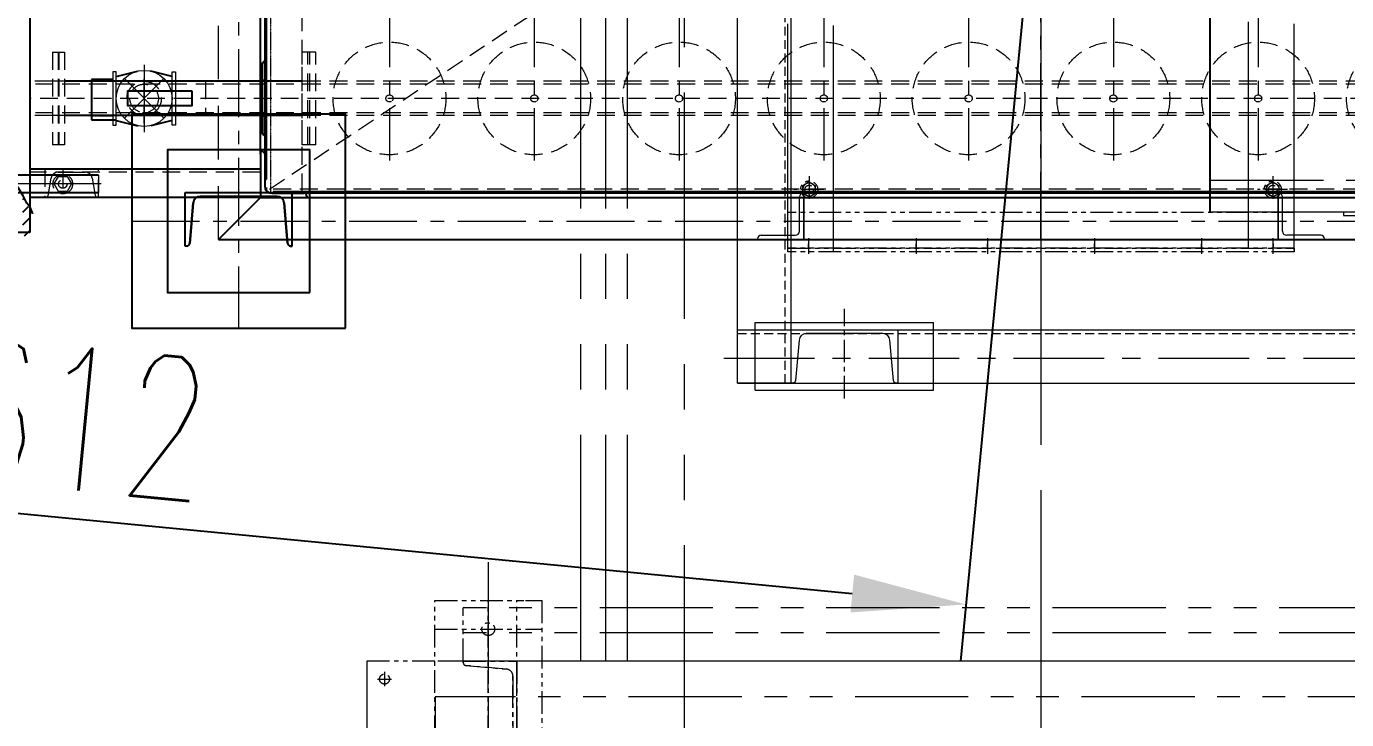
# Model space of a CAD drawing. Header units: millimetres. Extents: x -243837 to -5443, y 40 to 285140.
# Drawn here: x -144016 to -141239, y 17264 to 18722 of the extents above; entities that cross this region are included whole.
import ezdxf

# ---------------------------------------------------------------- set-up
doc = ezdxf.new("R2010")
doc.units = ezdxf.units.MM
for name, pattern in [('CENTER', [50.8, 31.75, -6.35, 6.35, -6.35]), ('CENTER2', [1.125, 0.75, -0.125, 0.125, -0.125]), ('CONTINOUS', [0]), ('HIDDEN', [0.375, 0.25, -0.125]), ('HIDDEN2', [0.1875, 0.125, -0.0625]), ('PHANTOM', [63.5, 31.75, -6.35, 6.35, -6.35, 6.35, -6.35]), ('PHANTOM2', [1.25, 0.625, -0.125, 0.125, -0.125, 0.125, -0.125])]:
    doc.linetypes.add(name, pattern=pattern)
for name, color, linetype, lineweight in [('2', 3, 'Continuous', 20), ('CEN', 1, 'CENTER', 9), ('HID', 2, 'HIDDEN', 5), ('HIDDEN', 2, 'HIDDEN', 0), ('OBJECT R', 3, 'Continuous', 25), ('PHA', 8, 'PHANTOM2', 0), ('PHANTAM', 21, 'PHANTOM', 0), ('R-OBJECT', 2, 'Continuous', 20)]:
    doc.layers.add(name, color=color, linetype=linetype, lineweight=lineweight)
for name, color, linetype in [('DWG', 7, 'Continuous'), ('HAT', 5, 'CONTINOUS'), ('object', 4, 'Continuous')]:
    doc.layers.add(name, color=color, linetype=linetype)
doc.styles.add('KA', font='romans.shx', dxfattribs={"width": 0.7})
doc.dimstyles.new('KAT', dxfattribs={"dimscale": 125, "dimtxt": 2.5, "dimasz": 2, "dimexe": 1, "dimexo": 0.06, "dimgap": 0.5, "dimtad": 1, "dimdec": 0, "dimzin": 0, "dimdsep": 46, "dimtxsty": 'KA', "dimcen": 1.5, "dimclrd": 1, "dimclre": 1, "dimclrt": 4, "dimadec": 0, "dimazin": 0, "dimtfac": 1, "dimtdec": 0, "dimtmove": 0, "dimatfit": 2, "dimfxl": 1.5, "dimtolj": 1, "dimtzin": 0, "dimarcsym": 0})

# ---------------------------------------------------------------- blocks, each defined once
blk = doc.blocks.new('65X6')
at = {"color": 7}
for p, q in [((0, 65), (2, 65)), ((0, 65), (0, 0)), ((6, 61), (6, 16)), ((0, 0), (65, 0)), ((16, 6), (61, 6)), ((65, 2), (65, 0))]:
    blk.add_line(p, q, dxfattribs=at)
for centre, radius, start, end in [((2, 61), 4, 0, 90), ((16, 16), 10, 180, 270), ((61, 2), 4, 0, 90)]:
    blk.add_arc(centre, radius, start, end, dxfattribs=at)
blk = doc.blocks.new('SOL')
for p, q in [((27.8, -27.8), (-27.8, 27.8)), ((27.8, 27.8), (-27.8, -27.8))]:
    blk.add_line(p, q)
for points in [[(-44.1, -37.5), (-39.1, -37.5), (-39.1, 37.5), (-44.1, 37.5)], [(44.1, -37.5), (39.1, -37.5), (39.1, 37.5), (44.1, 37.5)]]:
    blk.add_lwpolyline(points, close=True)
blk.add_circle((0, 0), 39.3)
at = {"layer": 'CEN', "linetype": 'CENTER2'}
blk.add_line((0, 47.2), (0, -47.2), dxfattribs=at)
at = {"layer": 'DWG'}
for p, q in [((-39.1, 30.8), (-9.4, 38.2)), ((39.1, 30.8), (9.4, 38.2)), ((-44.1, 26.6), (-73.8, 26.6)), ((-73.8, 26.6), (-73.8, -30)), ((-73.8, -30), (-39.1, -30)), ((-39.1, -30.8), (-9.4, -38.2)), ((39.1, -30.8), (9.4, -38.2))]:
    blk.add_line(p, q, dxfattribs=at)
blk.add_lwpolyline([(67.2, 10), (-23.4, 10), (-23.4, -10), (67.2, -10)], close=True, dxfattribs=at)
at = {"layer": 'HID'}
for p, q in [((-73.8, 24.1), (-44.1, 24.1)), ((-73.8, -24.2), (-44.1, -24.2))]:
    blk.add_line(p, q, dxfattribs=at)
blk = doc.blocks.new('CR')
at = {"layer": 'HID', "linetype": 'HIDDEN2'}
blk.add_circle((0, 0), 5, dxfattribs=at)
blk = doc.blocks.new('A$C007C4DB9')
at = {"layer": 'HAT'}
h = blk.add_hatch(dxfattribs=at)
h.set_pattern_fill('ANSI31', color=1, scale=100, style=0)
h.set_pattern_definition([(45, (-613.716, -688.452), (-8.83883, 8.83883), [])])
h.paths.add_polyline_path([(185.7, 226.2), (185.2, 225.9), (176.2, 220.8), (176.2, 138.1), (185.7, 138.1)])
h.paths.add_polyline_path([(395.3, 175), (391.4, 183.5), (385.9, 194.1), (385.7, 194.4), (385.7, 138.1), (395.3, 138.1)])
at = {"color": 8, "linetype": 'HIDDEN', "ltscale": 300}
blk.add_line((659.7, 132.6), (659.7, 1799.6), dxfattribs=at)
at = {"color": 8, "linetype": 'HIDDEN', "ltscale": 100}
for p, q in [((777.2, 200.1), (777.2, 1732.1)), ((1688.2, 841.1), (727.2, 200.1)), ((427.2, 395.6), (427.2, 265.6)), ((427.2, 395.6), (444.2, 395.6)), ((435.2, 395.6), (435.2, 265.6)), ((436.2, 395.6), (436.2, 265.6)), ((444.2, 395.6), (444.2, 265.6)), ((777.2, 265.6), (777.2, 395.6)), ((796.2, 395.6), (777.2, 395.6)), ((785.2, 265.6), (785.2, 395.6)), ((788.2, 265.6), (788.2, 395.6)), ((796.2, 265.6), (796.2, 395.6)), ((427.2, 354.8), (395.3, 354.8)), ((444.2, 354.8), (418.9, 354.8)), ((555.7, 295.6), (555.7, 365.7)), ((641.9, 354.8), (641.9, 306.5)), ((796.2, 354.8), (777.2, 354.8)), ((2828.2, 354.8), (792.2, 354.8)), ((2828.2, 350.6), (395.3, 350.6)), ((2909.7, 330.6), (395.3, 330.6)), ((2828.2, 310.6), (395.3, 310.6)), ((427.2, 306.5), (395.3, 306.5)), ((444.2, 306.5), (418.9, 306.5)), ((796.2, 306.5), (777.2, 306.5)), ((2828.2, 306.5), (792.2, 306.5)), ((444.2, 265.6), (427.2, 265.6)), ((796.2, 265.6), (777.2, 265.6)), ((718.7, 227.2), (395.3, 227.2)), ((441.6, 230.6), (441.6, 190.7)), ((491.6, 223.1), (491.6, 198.1)), ((2899.2, 203.3), (727.2, 203.3))]:
    blk.add_line(p, q, dxfattribs=at)
at = {"color": 3, "linetype": 'HIDDEN', "ltscale": 100}
for p in [(727.2, 1705.6), (2899.2, 200.1)]:
    blk.add_line(p, (727.2, 200.1), dxfattribs=at)
at = {"color": 3, "ltscale": 100}
for p, q in [((724.7, 252.6), (724.7, 1679.6)), ((753.7, 197.6), (2872.7, 197.6))]:
    blk.add_line(p, q, dxfattribs=at)
at = {"color": 1, "linetype": 'CENTER2'}
blk.add_line((495.6, 210.6), (75.5, 210.6), dxfattribs=at)
at = {"color": 7}
for p, q in [((1474.7, 144.6), (1474.7, 192.6)), ((1480.7, 132.6), (1480.7, 197.6)), ((1480.7, 197.6), (1480.7, 132.6)), ((2145.7, 197.6), (2145.7, 132.6)), ((2145.7, 132.6), (2145.7, 197.6)), ((2151.7, 144.6), (2151.7, 192.6)), ((1415.7, 132.6), (1415.7, 133.6)), ((1415.7, 132.6), (1480.7, 132.6)), ((1420.7, 138.6), (1468.7, 138.6)), ((1479.7, 132.6), (1480.7, 132.6)), ((2146.7, 132.6), (2145.7, 132.6)), ((2210.7, 132.6), (2145.7, 132.6)), ((2205.7, 138.6), (2157.7, 138.6)), ((2210.7, 132.6), (2210.7, 133.6))]:
    blk.add_line(p, q, dxfattribs=at)
at = {"color": 8, "linetype": 'HIDDEN', "ltscale": 100}
blk.add_lwpolyline([(425.3, 219, -0.36397), (435.2, 227.2), (454.1, 227.2), (472.9, 227.2, -0.36397), (482.8, 219), (487.2, 194.1, 0.36397), (490.1, 191.6), (491.6, 191.6), (491.6, 231.6), (454.1, 231.6), (416.6, 231.6), (416.6, 191.6), (418, 191.6, 0.36397), (420.9, 194.1)], format="xyb", close=True, dxfattribs=at)
blk.add_lwpolyline([(453.6, 210.6), (447.6, 200.2), (435.6, 200.2), (429.6, 210.6), (435.6, 221), (447.6, 221)], close=True, dxfattribs=at)
for centre, radius in [((899.7, 330.6), 79), ((1102.7, 330.6), 79), ((1305.7, 330.6), 79), ((1508.7, 330.6), 79), ((1711.7, 330.6), 79), ((1914.7, 330.6), 79), ((2117.7, 330.6), 79), ((2320.7, 330.6), 79), ((555.7, 330.6), 24.1), ((555.7, 330.6), 20), ((441.6, 210.6), 13.8), ((441.6, 210.6), 6)]:
    blk.add_circle(centre, radius, dxfattribs=at)
at = {"color": 7}
for centre, radius, start, end in [((1479.7, 192.6), 5, 90, 180), ((2146.7, 192.6), 5, 0, 90), ((1420.7, 133.6), 5, 90, 180), ((1468.7, 144.6), 6, 270, 0), ((2157.7, 144.6), 6, 180, 270), ((2205.7, 133.6), 5, 0, 90)]:
    blk.add_arc(centre, radius, start, end, dxfattribs=at)
at = {"layer": 'CEN', "color": 8, "ltscale": 3}
for p, q in [((688.2, 1923.6), (688.2, 8.6)), ((899.7, 1688.7), (899.7, 243.6)), ((1102.7, 1688.7), (1102.7, 243.6)), ((1305.7, 1688.7), (1305.7, 243.6)), ((1508.7, 1688.7), (1508.7, 243.6)), ((1711.7, 1688.7), (1711.7, 243.6)), ((1914.7, 1688.7), (1914.7, 243.6)), ((2117.7, 1688.7), (2117.7, 243.6)), ((538.2, 158.6), (3088.2, 158.6))]:
    blk.add_line(p, q, dxfattribs=at)
at = {"layer": 'CEN', "ltscale": 3}
blk.add_line((1813.2, 132.6), (1813.2, 1799.6), dxfattribs=at)
at = {"layer": 'DWG'}
for p, q in [((395.3, 1781.1), (395.3, 142.6)), ((727.2, 217.6), (727.2, 1714.6)), ((718.7, 252.6), (718.7, 1679.6)), ((721.7, 380.6), (724.7, 383.6)), ((721.7, 280.6), (721.7, 380.6)), ((724.7, 380.6), (721.7, 380.6)), ((724.7, 383.6), (724.7, 355.6)), ((777.2, 354.8), (444.2, 354.8)), ((727.2, 355.6), (721.7, 355.6)), ((777.2, 306.5), (444.2, 306.5)), ((727.2, 305.6), (721.7, 305.6)), ((724.7, 280.6), (724.7, 305.6)), ((721.7, 280.6), (724.7, 277.6)), ((724.7, 280.6), (721.7, 280.6)), ((491.6, 223.1), (285.7, 223.1)), ((718.7, 231.6), (395.3, 231.6)), ((724.7, 217.6), (727.2, 217.6)), ((491.6, 198.1), (285.7, 198.1)), ((718.7, 191.6), (395.3, 191.6)), ((718.7, 191.6), (659.7, 132.6)), ((753.7, 200.1), (2872.7, 200.1)), ((753.7, 197.6), (753.7, 200.1)), ((753.7, 191.6), (2872.7, 191.6)), ((395.3, 142.6), (176.2, 142.6)), ((659.7, 132.6), (2966.7, 132.6))]:
    blk.add_line(p, q, dxfattribs=at)
at = {"layer": 'DWG', "ltscale": 0.5}
for p, q in [((613.2, 123.6), (613.2, 198.6)), ((613.2, 198.6), (763.2, 198.6)), ((634.4, 193.2), (742, 193.2)), ((763.2, 123.6), (763.2, 198.6)), ((619.5, 127.3), (624.4, 184.1)), ((752, 184.1), (756.9, 127.3)), ((615.5, 123.6), (613.2, 123.6)), ((760.9, 123.6), (763.2, 123.6))]:
    blk.add_line(p, q, dxfattribs=at)
at = {"layer": 'DWG', "color": 8, "ltscale": 0.5}
blk.add_lwpolyline([(838.2, 8.6), (838.2, 308.6), (538.2, 308.6), (538.2, 8.6)], close=True, dxfattribs=at)
at = {"layer": 'DWG'}
blk.add_lwpolyline([(399.8, 168.8), (396, 177.9), (391.4, 183.5), (385.9, 194.1), (379.5, 204.6), (372.1, 214.7), (363.6, 224.2), (354, 232.6), (343, 239.6), (331.1, 245.2), (318.2, 249.5), (304.6, 252.4), (290.6, 253.9), (276.3, 254.1), (262, 253), (247.8, 250.6), (233.9, 247), (220.5, 242.5), (207.8, 237.2), (196, 231.6), (185.2, 225.9), (175.7, 220.5), (167.5, 215.5), (161, 211.4)], dxfattribs=at)
at = {"layer": 'DWG', "ltscale": 0.5}
blk.add_lwpolyline([(788.2, 58.6), (788.2, 258.6), (588.2, 258.6), (588.2, 58.6)], close=True, dxfattribs=at)
for centre, radius, start, end in [((634.4, 183.2), 10, 90, 175), ((742, 183.2), 10, 5, 90), ((615.5, 127.6), 4, 270, 355), ((760.9, 127.6), 4, 185, 270)]:
    blk.add_arc(centre, radius, start, end, dxfattribs=at)
at = {"layer": 'DWG'}
for points in [[(724.7, 383.6), (721.7, 380.6), (724.7, 380.6)], [(724.7, 277.6), (721.7, 280.6), (724.7, 280.6)]]:
    blk.add_solid(points, dxfattribs=at)
at = {"layer": 'HID', "color": 8}
blk.add_line((733.2, 200.1), (733.2, 1732.1), dxfattribs=at)
at = {"layer": 'object', "color": 8, "linetype": 'Continuous'}
for p, q in [((742, 193.2), (634.4, 193.2)), ((624.4, 184.1), (619.5, 127.3)), ((756.9, 127.3), (752, 184.1)), ((763.2, 123.6), (760.9, 123.6))]:
    blk.add_line(p, q, dxfattribs=at)
at = {"layer": 'PHA'}
blk.add_line((720.7, 357.6), (718.7, 357.6), dxfattribs=at)
at = {"color": 8, "linetype": 'HIDDEN', "ltscale": 100}
for name, p in [('SOL', (555.7, 330.6)), ('CR', (899.7, 330.6)), ('CR', (1102.7, 330.6)), ('CR', (1305.7, 330.6)), ('CR', (1508.7, 330.6)), ('CR', (1711.7, 330.6)), ('CR', (2117.7, 330.6))]:
    blk.add_blockref(name, p, dxfattribs=at)
at = {"layer": 'DWG'}
for name, p in [('CR', (1914.7, 330.6)), ('65X6', (718.7, 191.6))]:
    blk.add_blockref(name, p, dxfattribs=at)
blk = doc.blocks.new('A$C195F5856')
at = {"layer": '2', "color": 8}
for p, q in [((62.7, 145.7, 73.3), (62.7, 1715.7, -150.2)), ((137.9, 145.7, 182.9), (137.9, 1715.7, -40.6)), ((1249.7, 385.7, 233.1), (725.7, 385.7, 233.1)), ((912.7, 385.7, 233.1), (912.7, 380.7, 233.1)), ((912.7, 380.7, 233.1), (1062.7, 380.7, 233.1)), ((87.7, 135.7, 292.5), (87.7, 230.7, 292.5)), ((87.7, 230.7, 182.9), (337.9, 230.7, 182.9)), ((337.7, 135.7, 292.5), (337.7, 230.7, 292.5)), ((62.7, 220.7, 342.7), (2087.9, 220.7, 342.7)), ((141.4, 220.7, 402), (212.9, 220.7, 402)), ((159, 215.3, 402), (212.9, 215.3, 402)), ((62.7, 145.7, 233.1), (1334.7, 145.7, 233.1)), ((137.9, 145.7, 182.9), (62.7, 145.7, 73.3)), ((87.7, 135.7, 182.9), (337.7, 135.7, 182.9)), ((137.9, 145.7, 182.9), (1937.9, 145.7, 452.2))]:
    blk.add_line(p, q, dxfattribs=at)
at = {"layer": '2', "color": 8, "elevation": -40.6}
blk.add_lwpolyline([(285.6, 145.7, -0.388879), (281.6, 149.4), (276.6, 206.2, 0.388879), (266.7, 215.3), (159, 215.3, 0.388879), (149.1, 206.2), (144.1, 149.4, -0.388879), (140.1, 145.7), (137.9, 145.7), (137.9, 220.7), (287.9, 220.7), (287.9, 145.7)], format="xyb", close=True, dxfattribs=at)
at = {"layer": 'CEN', "color": 8, "ltscale": 5}
blk.add_line((725.7, 430.7, 168.4), (2087.9, 430.7, 237.6), dxfattribs=at)
at = {"layer": 'CEN', "color": 8}
blk.add_line((212.7, 124.2, 182.9), (212.7, 249.9, 182.9), dxfattribs=at)
at = {"layer": 'CEN', "color": 8, "ltscale": 4}
blk.add_line((43.6, 180.7, 233.1), (2120.2, 180.7, 233.1), dxfattribs=at)
at = {"layer": 'HIDDEN', "color": 8, "ltscale": 50}
for p, q in [((129.9, 145.7, 73.3), (129.9, 1715.7, 73.3)), ((62.9, 215.3, 233.1), (1937.9, 215.3, 233.1))]:
    blk.add_line(p, q, dxfattribs=at)
at = {"layer": 'OBJECT R', "color": 8}
blk.add_line((725.7, 385.7, 228.7), (725.7, 1480.7, 233.1), dxfattribs=at)
blk = doc.blocks.new('A$C4B0E0C6E')
at = {"layer": 'PHANTAM', "color": 1, "ltscale": 10}
blk.add_line((1805, 7639, 9.7), (1805, 83.7, 9.6), dxfattribs=at)
at = {"layer": 'PHANTAM', "color": 8, "ltscale": 10}
for p, q in [((1160, 1303.1, 11.3), (1160, 7623, 16)), ((1195, 1303.1, 11.3), (1195, 7623, 16)), ((1225, 1303.1, 11.3), (1225, 7623, 16)), ((1305, 513.1, 176.2), (1305, 7623, 182.6)), ((1514, 1877.4, 3444.8), (1514, 4756, -2787.2)), ((2096, 1882.4, 3338.6), (2096, 4756, -2892.9)), ((1450, 1879.4, 7975.1), (1450, 2307.2, 8167.4)), ((2160, 1879.4, 7975.1), (2160, 2307.2, 6633.2))]:
    blk.add_line(p, q, dxfattribs=at)
at = {"layer": 'PHANTAM', "color": 8}
for p, q in [((1480, 1983.5, 5297.1), (1480, 1947.7, 5297.1)), ((2130, 1983.5, 5297.1), (2130, 1947.7, 5297.1)), ((1500.6, 1964.7, 5297.1), (1458.6, 1964.7, 5297.1)), ((1480, 1975.2, 5297.1), (1471, 1970, 5297.1)), ((1471, 1959.5, 5297.1), (1471, 1970, 5297.1)), ((1480, 1975.2, 5297.1), (1489, 1970, 5297.1)), ((1489, 1959.5, 5297.1), (1489, 1970, 5297.1)), ((2150.6, 1964.7, 5297.1), (2108.6, 1964.7, 5297.1)), ((2130, 1975.2, 5297.1), (2121, 1970, 5297.1)), ((2121, 1959.5, 5297.1), (2121, 1970, 5297.1)), ((2130, 1975.2, 5297.1), (2139, 1970, 5297.1)), ((2139, 1959.5, 5297.1), (2139, 1970, 5297.1)), ((1480, 1954.3, 5297.1), (1471, 1959.5, 5297.1)), ((1480, 1954.3, 5297.1), (1489, 1959.5, 5297.1)), ((2130, 1954.3, 5297.1), (2121, 1959.5, 5297.1)), ((2130, 1954.3, 5297.1), (2139, 1959.5, 5297.1)), ((2160, 1932.4, 7975.1), (1450, 1932.4, 7975.1)), ((1479, 1896.2, 7975.1), (1479, 1874.5, 7975.1)), ((1479, 1882.4, 7975.1), (1479, 1888.4, 7975.1)), ((1630, 1896.2, 7975.1), (1630, 1874.5, 7975.1)), ((1630, 1882.4, 7975.1), (1630, 1888.4, 7975.1)), ((1730, 1896.2, 7975.1), (1730, 1874.5, 7975.1)), ((1730, 1882.4, 7975.1), (1730, 1888.4, 7975.1)), ((1880, 1896.2, 7975.1), (1880, 1874.5, 7975.1)), ((1880, 1882.4, 7975.1), (1880, 1888.4, 7975.1)), ((2030, 1896.2, 7975.1), (2030, 1874.5, 7975.1)), ((2030, 1882.4, 7975.1), (2030, 1888.4, 7975.1)), ((2130, 1896.2, 7975.1), (2130, 1874.5, 7975.1)), ((2131, 1882.4, 7975.1), (2131, 1888.4, 7975.1)), ((2160, 1882.4, 7975.1), (1450, 1882.4, 7975.1)), ((1450, 1877.4, 9.6), (1450, 1882.4, 9.6)), ((1450, 1882.4, 9.6), (2160, 1882.4, 9.6)), ((2160, 1877.4, 9.6), (1450, 1877.4, 9.6)), ((2160, 1882.4, 9.6), (2160, 1877.4, 9.6)), ((955, 1068.2, 176.4), (955, 1388.1, 176.4)), ((955, 1388.1, 176.4), (1105, 1388.1, 176.4)), ((995, 1303.1, 176.4), (995, 1378.1, 176.4)), ((1030, 1068.2, 176.4), (1030, 1388.1, 176.4)), ((1070, 1068.2, 176.4), (1070, 1388.1, 176.4)), ((1070, 1388.1, 176.4), (1080, 1388.1, 176.4)), ((1105, 1388.1, 176.4), (1105, 1068.2, 176.4)), ((955, 1348.1, 125.2), (1105, 1348.1, 125.2)), ((955, 1303.1, 9.6), (859.5, 1303.1, 9.6)), ((1070, 1303.1, 176.4), (995, 1303.1, 176.4)), ((995, 1303.1, 176.4), (995, 1300.9, 176.4)), ((995, 1300.9, 176.4), (995, 1303.1, 176.4)), ((995, 1303.1, 176.4), (1070, 1303.1, 176.4)), ((998.7, 1296.9, 176.4), (1055.5, 1291.9, 176.4)), ((1055.5, 1291.9, 176.4), (998.7, 1296.9, 176.4)), ((1030, 1303.1, 176.4), (1030, 1153.1, 176.4)), ((1070, 1153.1, 176.4), (1070, 1303.1, 176.4)), ((1070, 1303.1, 176.4), (1070, 1153.1, 176.4)), ((874.5, 1278, 9.6), (894.5, 1278, 9.6)), ((884.5, 1288, 9.6), (884.5, 1268, 9.6)), ((1064.6, 1282, 176.4), (1064.6, 1174.3, 176.4)), ((1064.6, 1174.3, 176.4), (1064.6, 1282, 176.4))]:
    blk.add_line(p, q, dxfattribs=at)
at = {"layer": 'PHANTAM', "color": 8, "ltscale": 5}
for p, q in [((1030, 1442.1, 176.4), (1030, 0, 176.4)), ((2615, 1378.1, 176.4), (995, 1378.1, 176.4)), ((2615, 1343.1, 176.4), (995, 1343.1, 176.4)), ((859.5, 1303.1, 9.6), (859.5, 230.2, 9.6)), ((2705.5, 1303.1, 9.6), (954.5, 1303.2, 9.6)), ((2615, 1303.1, 176.4), (995, 1303.1, 176.4)), ((2540, 1303.1, 176.4), (1070, 1303.1, 176.4)), ((955.6, 1253.2, 9.6), (955.6, 278.1, 9.6)), ((2655.5, 1253.2, 9.6), (955.6, 1253.2, 9.6))]:
    blk.add_line(p, q, dxfattribs=at)
at = {"layer": 'PHANTAM', "color": 8}
for centre, radius in [((1480, 1964.7, 5297.1), 12), ((1480, 1964.7, 5297.1), 6), ((2130, 1964.7, 5297.1), 12), ((2130, 1964.7, 5297.1), 6), ((1030, 1348.1, 125.2), 9), ((884.5, 1278, 9.6), 7)]:
    blk.add_circle(centre, radius, dxfattribs=at)
for centre, radius, start, end in [((999, 1300.9, 176.4), 4, 180, 265), ((999, 1300.9, 176.4), 4, 180, 265), ((1054.6, 1282, 176.4), 10, 360, 85), ((1054.6, 1282, 176.4), 10, 0, 85)]:
    blk.add_arc(centre, radius, start, end, dxfattribs=at)
at = {"layer": 'PHANTAM', "color": 8, "extrusion": (0, 0, -1)}
for centre in [(1480, 1964.7, 5297.1), (2130, 1964.7, 5297.1)]:
    blk.add_ellipse(centre, major_axis=(6.39, 6.39), ratio=1, dxfattribs=at)
blk = doc.blocks.new('A$C5135598A')
at = {"color": 8, "ltscale": 10}
blk.add_blockref('A$C4B0E0C6E', (377.3, 0, 0), dxfattribs=at)
at = {"ltscale": 10}
blk.add_blockref('A$C195F5856', (1693.9, 1547.3), dxfattribs=at)
blk = doc.blocks.new('*D1053')
at = {"color": 1, "lineweight": -2, "transparency": 16777216}
for p, q in [((4272, 7584.6), (4166.7, 6489.3)), ((6872, 7334.6), (6766.7, 6239.3)), ((4333.7, 6553.7), (6615.1, 6334.3))]:
    blk.add_line(p, q, dxfattribs=at)
at = {"color": 1, "transparency": 16777216}
for points in [[(4336.2, 6580.2), (4331.1, 6527.1), (4174.4, 6569)], [(6617.7, 6360.8), (6612.6, 6307.7), (6774.4, 6319)]]:
    blk.add_solid(points, dxfattribs=at)
at = {"layer": 'DEFPOINTS', "color": 0, "transparency": 16777216}
for p in [(4279.7, 7664.2, 47.4), (6879.7, 7414.2, 47.4), (6774.4, 6319)]:
    blk.add_point(p, dxfattribs=at)
at = {"color": 4, "transparency": 16777216, "insert": (5474.1, 6584.6), "char_height": 200, "attachment_point": 5, "rotation": 354.5077, "style": 'KA'}
blk.add_mtext('\\A1;2612', dxfattribs=at)
blk = doc.blocks.new('RL 44.734 NEW')
at = {"layer": 'CEN', "color": 1, "ltscale": 15}
blk.add_line((6879.7, 10289.2, 47.4), (6879.7, 5314.6, 20.7), dxfattribs=at)
at = {"color": 8, "ltscale": 10}
blk.add_blockref('A$C5135598A', (4697.4, 4936.3, 50.9), dxfattribs=at)
at = {"layer": 'R-OBJECT', "ltscale": 10}
blk.add_blockref('A$C007C4DB9', (5066.5, 6698.1, 47.4), dxfattribs=at)
dim = blk.add_linear_dim(base=(6774.4, 6319), p1=(4279.7, 7664.2, 47.4), p2=(6879.7, 7414.2, 47.4), angle=354.5077, dimstyle='KAT', override={"dimscale": 80, "dimexo": 1, "dimfxl": 0.18, "dimarcsym": 1})
dim.commit()
dim.dimension.update_dxf_attribs({"geometry": '*D1053', "text_midpoint": (5460.7, 6445.3), "dimtype": 129})

msp = doc.modelspace()

# ---------------------------------------------------------------- block references
at = {"color": 8, "ltscale": 10, "xscale": 1.5, "yscale": 1.5, "zscale": 1.5}
msp.add_blockref('RL 44.734 NEW', (-152201.53, 8027.4, -23.71), dxfattribs=at)

doc.saveas('drawing.dxf')
